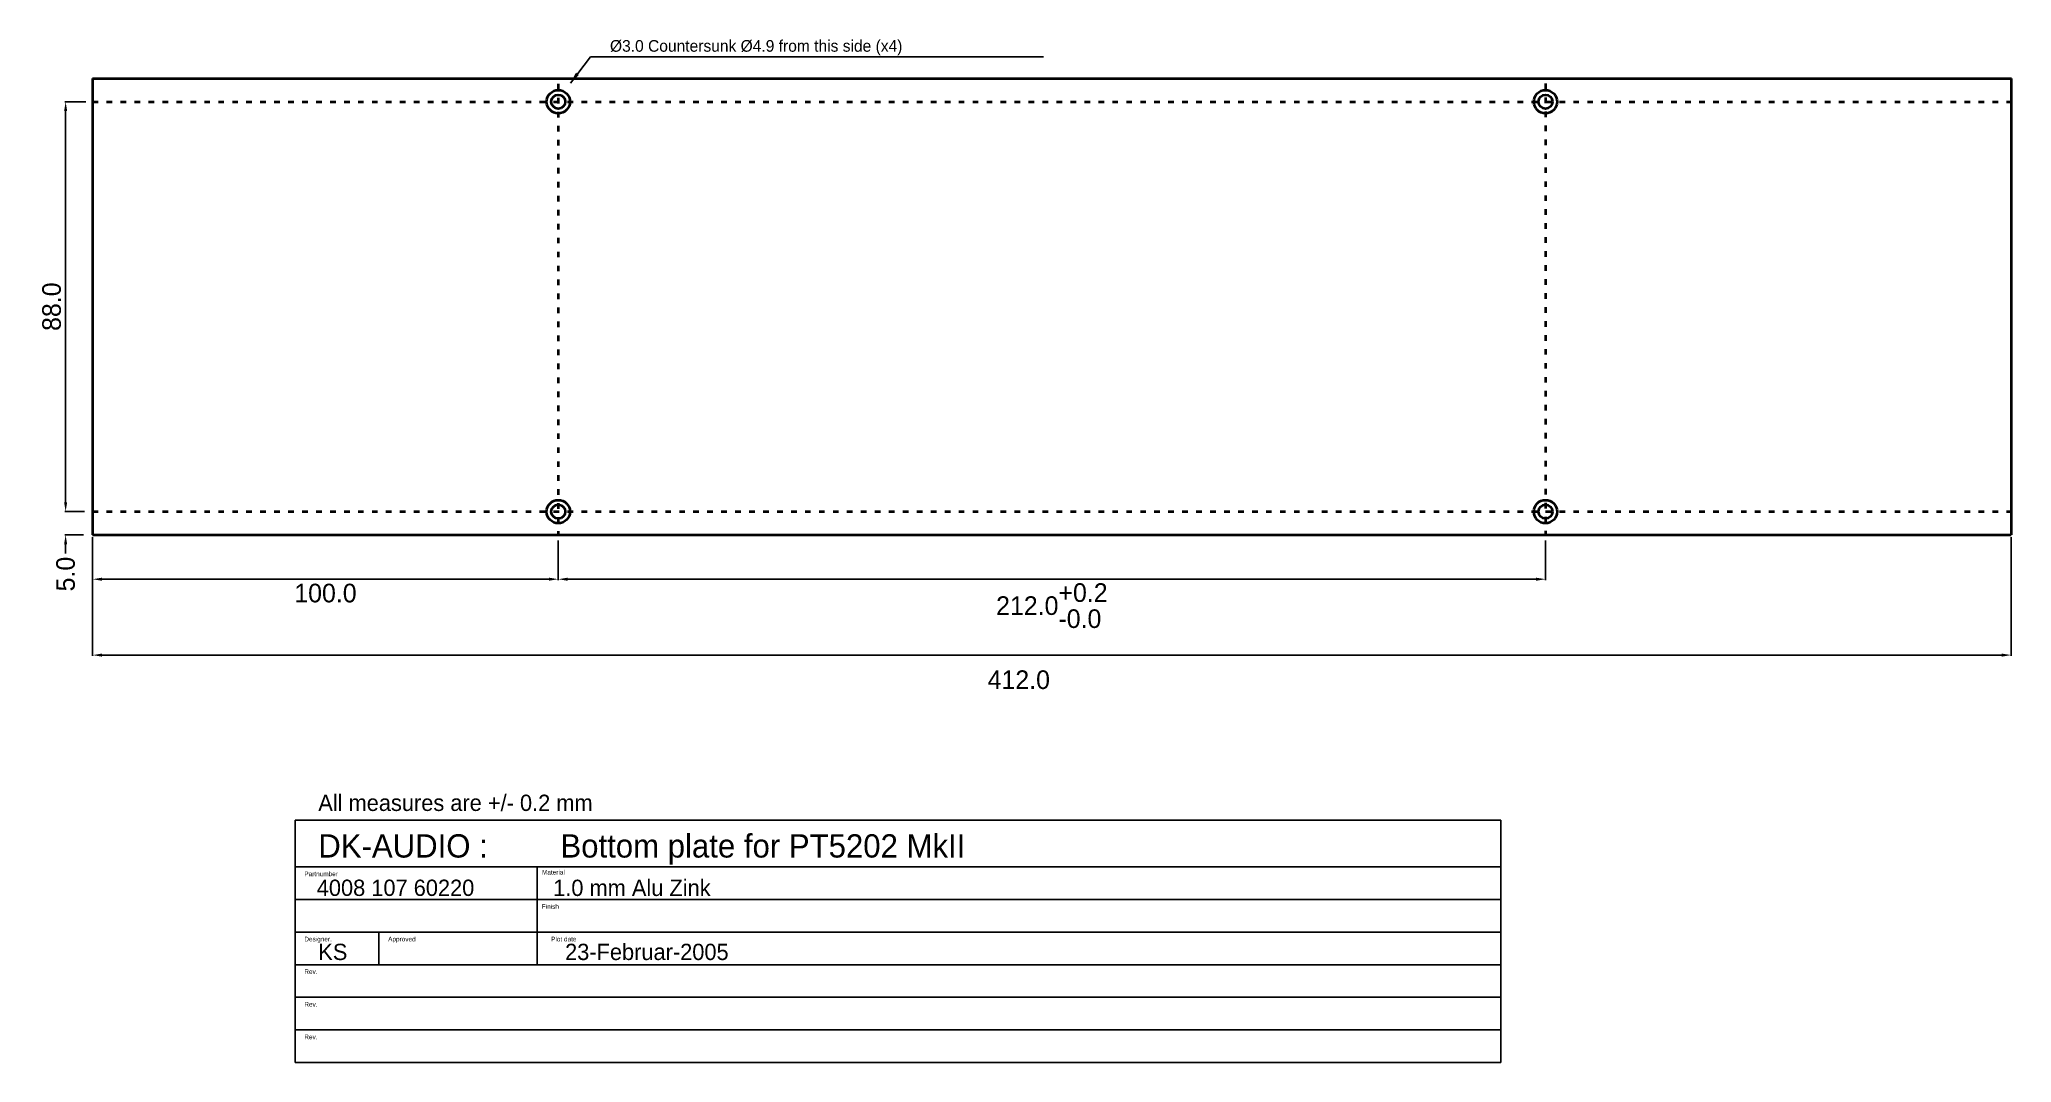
# Model space of a CAD drawing. Header units: millimetres. Extents: x 7 to 431, y -10 to 210.
import ezdxf

# ---------------------------------------------------------------- set-up
doc = ezdxf.new("R2010")
doc.units = ezdxf.units.MM
doc.header["$MEASUREMENT"] = 0
doc.linetypes.add('ACAD_ISO03W100', pattern=[30, 12, -18])
doc.layers.add('kabinet', color=4, linetype='Continuous', lineweight=40)
doc.layers.add('kabinet_dim', color=7, linetype='Continuous')
doc.layers.add('kabinet_head', color=2, linetype='Continuous')
doc.dimstyles.new('DK-audio', dxfattribs={"dimtxt": 4, "dimasz": 2, "dimexe": 0.18, "dimexo": 0.0625, "dimgap": 1, "dimtad": 2, "dimdec": 1, "dimzin": 0, "dimdsep": 46, "dimtxsty": 'Standard', "dimcen": 5, "dimadec": 1, "dimazin": 0, "dimtfac": 1, "dimtdec": 1, "dimtofl": 0, "dimtmove": 2, "dimatfit": 3, "dimfxl": 0, "dimtolj": 1, "dimtzin": 0, "dimarcsym": 0})
doc.dimstyles.new('ISO-25', dxfattribs={"dimtxt": 2.5, "dimasz": 2.5, "dimexe": 1.25, "dimexo": 0.625, "dimtad": 1, "dimtxsty": 'Standard', "dimcen": 2.5, "dimadec": 0, "dimazin": 0, "dimtfac": 1, "dimtmove": 0, "dimatfit": 3, "dimfxl": 0, "dimarcsym": 0})

# ---------------------------------------------------------------- blocks, each defined once
blk = doc.blocks.new('*D24')
at = {"layer": 'DEFPOINTS', "color": 0, "linetype": 'Continuous', "ltscale": 0.1}
for p in [(18.5, 103.11), (430.5, 103.11), (430.5, 77.71)]:
    blk.add_point(p, dxfattribs=at)
at = {"layer": 'kabinet_dim', "color": 0, "linetype": 'Continuous', "lineweight": -2, "ltscale": 0.1}
for p, q in [((18.5, 103.04), (18.5, 77.53)), ((430.5, 103.04), (430.5, 77.53)), ((20.5, 77.71), (428.5, 77.71))]:
    blk.add_line(p, q, dxfattribs=at)
at = {"layer": 'kabinet_dim', "color": 0, "linetype": 'Continuous', "ltscale": 0.1}
for points in [[(20.5, 78.04), (20.5, 77.37), (18.5, 77.71)], [(428.5, 78.04), (428.5, 77.37), (430.5, 77.71)]]:
    blk.add_solid(points, dxfattribs=at)
at = {"layer": 'kabinet_dim', "color": 0, "linetype": 'Continuous', "ltscale": 0.1, "insert": (217.4, 72.4), "char_height": 4, "attachment_point": 5}
blk.add_mtext('\\A1;412.0', dxfattribs=at)
blk = doc.blocks.new('*D25')
at = {"layer": 'DEFPOINTS', "color": 0, "linetype": 'Continuous', "ltscale": 0.1}
for p in [(18.5, 102.5), (118.5, 102.4), (118.5, 94)]:
    blk.add_point(p, dxfattribs=at)
at = {"layer": 'kabinet_dim', "color": 0, "linetype": 'Continuous', "lineweight": -2, "ltscale": 0.1}
for p, q in [((18.5, 102.44), (18.5, 93.82)), ((118.5, 102.34), (118.5, 93.82)), ((20.5, 94), (116.5, 94))]:
    blk.add_line(p, q, dxfattribs=at)
at = {"layer": 'kabinet_dim', "color": 0, "linetype": 'Continuous', "ltscale": 0.1}
for points in [[(20.5, 94.33), (20.5, 93.67), (18.5, 94)], [(116.5, 94.33), (116.5, 93.67), (118.5, 94)]]:
    blk.add_solid(points, dxfattribs=at)
at = {"layer": 'kabinet_dim', "color": 0, "linetype": 'Continuous', "ltscale": 0.1, "insert": (68.5, 91), "char_height": 4, "attachment_point": 5}
blk.add_mtext('\\A1;100.0', dxfattribs=at)
blk = doc.blocks.new('*D26')
at = {"layer": 'DEFPOINTS', "color": 0, "linetype": 'Continuous', "ltscale": 0.1}
for p in [(330.5, 102.4), (118.5, 101.1), (330.5, 94)]:
    blk.add_point(p, dxfattribs=at)
at = {"layer": 'kabinet_dim', "color": 0, "linetype": 'Continuous', "lineweight": -2, "ltscale": 0.1}
for p, q in [((330.5, 102.34), (330.5, 93.82)), ((118.5, 101.04), (118.5, 93.82)), ((120.5, 94), (328.5, 94))]:
    blk.add_line(p, q, dxfattribs=at)
at = {"layer": 'kabinet_dim', "color": 0, "linetype": 'Continuous', "ltscale": 0.1}
for points in [[(120.5, 94.33), (120.5, 93.67), (118.5, 94)], [(328.5, 94.33), (328.5, 93.67), (330.5, 94)]]:
    blk.add_solid(points, dxfattribs=at)
at = {"layer": 'kabinet_dim', "color": 0, "linetype": 'Continuous', "ltscale": 0.1, "insert": (224.5, 88.33), "char_height": 4, "attachment_point": 5}
blk.add_mtext('\\A1;212.0\\S+0.2^ -0.0;', dxfattribs=at)
blk = doc.blocks.new('*D27')
at = {"layer": 'DEFPOINTS', "color": 0, "linetype": 'Continuous', "ltscale": 0.1}
for p in [(12.7, 108.5), (16.8, 108.5), (16.6, 103.5)]:
    blk.add_point(p, dxfattribs=at)
at = {"layer": 'kabinet_dim', "color": 0, "linetype": 'Continuous', "lineweight": -2, "ltscale": 0.1}
for p, q in [((12.7, 110.5), (12.7, 112.5)), ((16.74, 108.5), (12.52, 108.5)), ((16.54, 103.5), (12.52, 103.5)), ((12.7, 101.5), (12.7, 99.5))]:
    blk.add_line(p, q, dxfattribs=at)
at = {"layer": 'kabinet_dim', "color": 0, "linetype": 'Continuous', "ltscale": 0.1}
for points in [[(12.37, 110.5), (13.03, 110.5), (12.7, 108.5)], [(12.37, 101.5), (13.03, 101.5), (12.7, 103.5)]]:
    blk.add_solid(points, dxfattribs=at)
at = {"layer": 'kabinet_dim', "color": 0, "linetype": 'Continuous', "ltscale": 0.1, "insert": (12.7, 95.1), "char_height": 4, "attachment_point": 5, "rotation": 90}
blk.add_mtext('\\A1;5.0', dxfattribs=at)
blk = doc.blocks.new('*D28')
at = {"layer": 'DEFPOINTS', "color": 0, "linetype": 'Continuous', "ltscale": 0.1}
for p in [(12.7, 196.5), (17.1, 196.5), (16.1, 108.5)]:
    blk.add_point(p, dxfattribs=at)
at = {"layer": 'kabinet_dim', "color": 0, "linetype": 'Continuous', "lineweight": -2, "ltscale": 0.1}
for p, q in [((17.04, 196.5), (12.52, 196.5)), ((12.7, 110.5), (12.7, 194.5)), ((16.04, 108.5), (12.52, 108.5))]:
    blk.add_line(p, q, dxfattribs=at)
at = {"layer": 'kabinet_dim', "color": 0, "linetype": 'Continuous', "ltscale": 0.1}
for points in [[(12.37, 194.5), (13.03, 194.5), (12.7, 196.5)], [(12.37, 110.5), (13.03, 110.5), (12.7, 108.5)]]:
    blk.add_solid(points, dxfattribs=at)
at = {"layer": 'kabinet_dim', "color": 0, "linetype": 'Continuous', "ltscale": 0.1, "insert": (9.7, 152.5), "char_height": 4, "attachment_point": 5, "rotation": 90}
blk.add_mtext('\\A1;88.0', dxfattribs=at)

msp = doc.modelspace()

# ---------------------------------------------------------------- linework, layer by layer
at = {"layer": 'kabinet', "linetype": 'Continuous', "ltscale": 0.1}
for p, q in [((18.5, 201.5), (430.6, 201.5)), ((18.5, 201.5), (18.5, 103.5)), ((430.5, 201.5), (430.5, 103.5)), ((18.5, 103.5), (430.5, 103.5))]:
    msp.add_line(p, q, dxfattribs=at)
at = {"layer": 'kabinet', "linetype": 'ACAD_ISO03W100', "ltscale": 0.1}
for p, q in [((118.5, 200.3), (118.5, 103.5)), ((330.5, 200.4), (330.5, 103.5)), ((18.5, 196.5), (430.6, 196.5)), ((18.5, 108.5), (430.5, 108.5))]:
    msp.add_line(p, q, dxfattribs=at)
at = {"layer": 'kabinet', "linetype": 'Continuous', "ltscale": 0.1}
for centre, radius in [((118.5, 196.5), 2.5), ((118.5, 196.5), 1.5), ((330.5, 196.5), 2.5), ((330.5, 196.5), 1.5), ((118.5, 108.5), 2.5), ((330.5, 108.5), 2.5), ((118.5, 108.5), 1.5), ((330.5, 108.5), 1.5)]:
    msp.add_circle(centre, radius, dxfattribs=at)
at = {"layer": 'kabinet_head'}
for p, q in [((61.96, -9.75), (61.96, 42.25)), ((61.96, 42.25), (320.92, 42.25)), ((320.92, 42.25), (320.92, -9.75)), ((320.92, -9.75), (61.96, -9.75))]:
    msp.add_line(p, q, dxfattribs=at)
at = {"layer": 'kabinet_head', "color": 2}
for p, q in [((61.96, 32.25), (320.92, 32.25)), ((113.96, 32.25), (113.96, 25.25)), ((61.96, 25.25), (320.92, 25.25)), ((113.96, 25.25), (113.96, 18.25)), ((61.96, 18.25), (320.92, 18.25)), ((79.96, 18.25), (79.96, 11.25)), ((113.96, 18.25), (113.96, 11.25)), ((61.96, 11.25), (320.92, 11.25)), ((61.96, 4.25), (320.92, 4.25)), ((61.96, -2.75), (320.92, -2.75))]:
    msp.add_line(p, q, dxfattribs=at)

# ---------------------------------------------------------------- texts
at = {"layer": 'kabinet_dim', "insert": (129.6, 208.1), "char_height": 2.5, "attachment_point": 4}
msp.add_mtext('Ø3.0 Countersunk Ø4.9 from this side (x4)', dxfattribs=at)
at = {"layer": 'kabinet_head', "color": 2}
for s, p in [('All measures are +/- 0.2 mm', (66.96, 44.25)), ('1.0 mm Alu Zink', (117.4, 26)), ('4008 107 60220', (66.63, 26.01)), ('KS', (66.96, 12.25)), ('23-Februar-2005', (119.96, 12.25))]:
    msp.add_text(s, height=3.5, dxfattribs=at).set_placement(p)
at = {"layer": 'kabinet_head'}
for s, p in [('DK-AUDIO :', (66.96, 34.25)), ('Bottom plate for PT5202 MkII', (118.96, 34.25))]:
    msp.add_text(s, height=5, dxfattribs=at).set_placement(p)
at = {"layer": 'kabinet_head', "color": 7}
for s, p in [('Partnumber', (63.96, 30.25)), ('Material', (115, 30.6)), ('Finish', (114.96, 23.25)), ('Designer.', (63.96, 16.25)), ('Approved', (81.96, 16.25)), ('Plot date', (116.96, 16.25)), ('Rev.', (63.96, 9.25)), ('Rev.', (63.96, 2.25)), ('Rev.', (63.96, -4.75))]:
    msp.add_text(s, height=1, dxfattribs=at).set_placement(p)

# ---------------------------------------------------------------- dimensions: what is measured, and where the dimension line sits
at = {"layer": 'kabinet_dim', "linetype": 'Continuous', "ltscale": 0.1}
dim = msp.add_linear_dim(base=(12.7, 196.5), p1=(16.1, 108.5), p2=(17.1, 196.5), angle=90, dimstyle='DK-audio', dxfattribs=at)
dim.commit()
dim.dimension.update_dxf_attribs({"geometry": '*D28', "text_midpoint": (9.7, 152.5)})
dim = msp.add_linear_dim(base=(12.7, 108.5), p1=(16.6, 103.5), p2=(16.8, 108.5), angle=90, dimstyle='DK-audio', dxfattribs=at)
dim.commit()
dim.dimension.update_dxf_attribs({"geometry": '*D27', "text_midpoint": (12.7, 95.1), "dimtype": 160})
dim = msp.add_linear_dim(base=(430.5, 77.71), p1=(18.5, 103.11), p2=(430.5, 103.11), dimstyle='DK-audio', dxfattribs=at)
dim.commit()
dim.dimension.update_dxf_attribs({"geometry": '*D24', "text_midpoint": (217.4, 72.4), "dimtype": 160})
dim = msp.add_linear_dim(base=(118.5, 94), p1=(18.5, 102.5), p2=(118.5, 102.4), dimstyle='DK-audio', dxfattribs=at)
dim.commit()
dim.dimension.update_dxf_attribs({"geometry": '*D25', "text_midpoint": (68.5, 91)})
dim = msp.add_linear_dim(base=(330.5, 94), p1=(118.5, 101.1), p2=(330.5, 102.4), dimstyle='DK-audio', override={"dimgap": 1, "dimtol": 1, "dimlim": 0, "dimtp": 0.2, "dimtm": 1e-09}, dxfattribs=at)
dim.commit()
dim.dimension.update_dxf_attribs({"geometry": '*D26', "text_midpoint": (224.5, 88.33)})

# ---------------------------------------------------------------- leaders
at = {"layer": 'kabinet_dim', "annotation_type": 0, "has_hookline": 1, "hookline_direction": 0, "text_width": 92.92}
msp.add_leader([(121.1, 200.5), (125.4, 206.1), (222.7, 206.1)], dimstyle='ISO-25', override={"dimgap": 0.625, "dimtad": 0}, dxfattribs=at)

doc.saveas('drawing.dxf')
